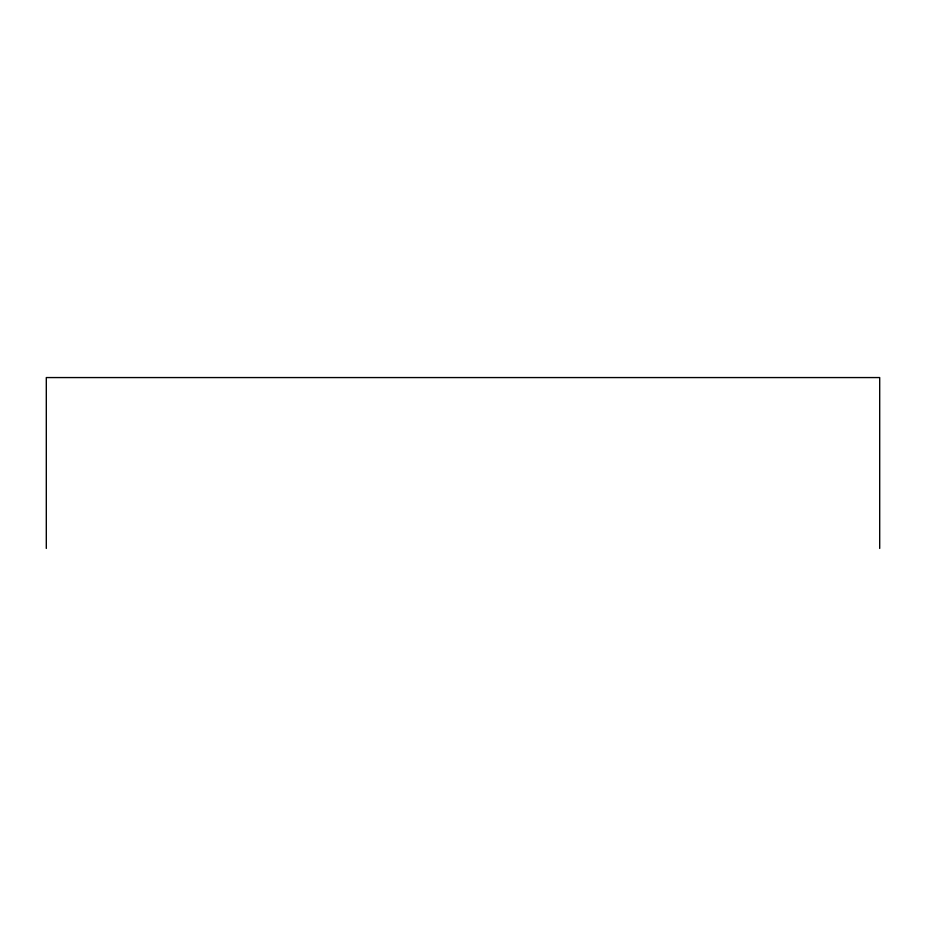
<?xml version="1.0" encoding="UTF-8"?>
<svg xmlns="http://www.w3.org/2000/svg" width="926" height="926" viewBox="0 0 926 926"><rect width="100%" height="100%" fill="white"/><g stroke="black" fill="none" stroke-linecap="round" stroke-linejoin="round"><path stroke-width="1.39" d="M879.7 548.435L879.7 377.565L46.3 377.565L46.3 548.435"/></g></svg>
